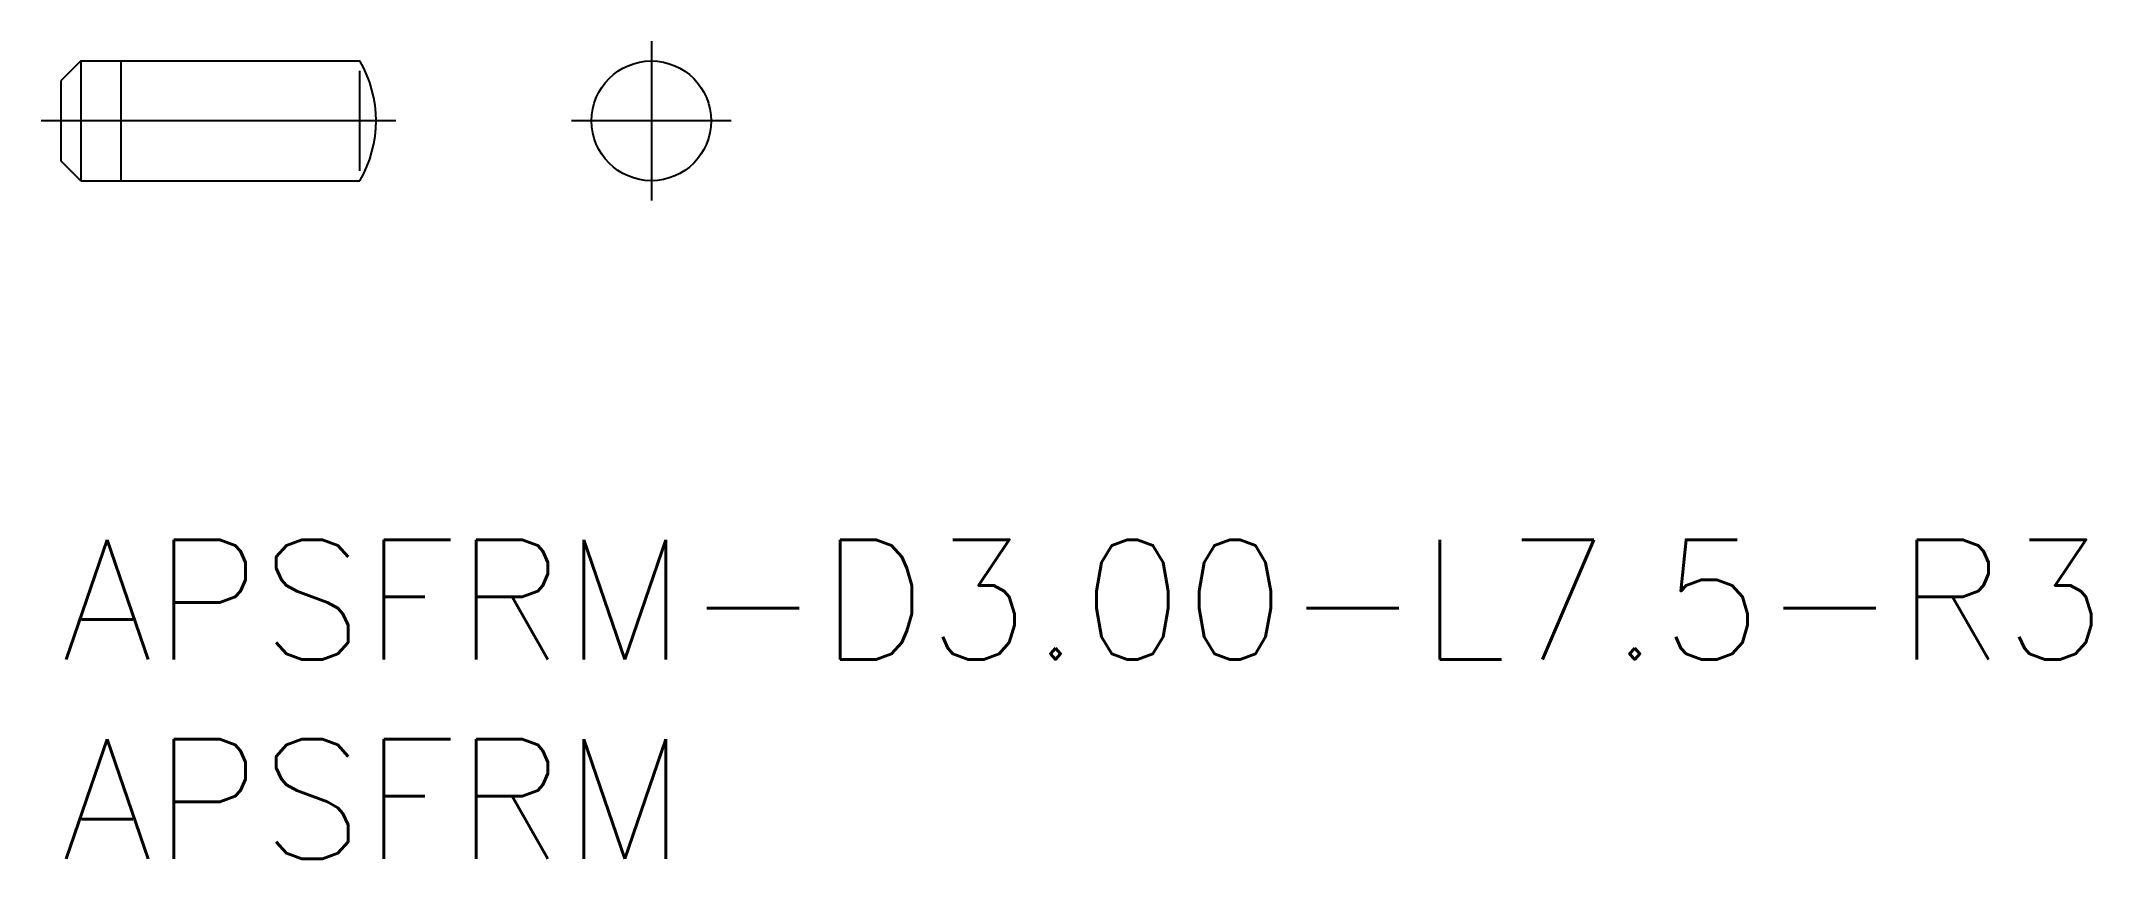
# Model space of a CAD drawing. Extents: x -0.5 to 50.9, y -8.5 to 12.
import ezdxf

# ---------------------------------------------------------------- set-up
doc = ezdxf.new("R2010")
doc.units = 0
doc.header["$LTSCALE"] = 0.5
doc.linetypes.add('CENTER', pattern=[50.8, 31.75, -6.35, 6.35, -6.35])
for name, color, linetype in [('MSM_CENTER', 1, 'CENTER'), ('MSM_CONTINUOUS', 7, 'CONTINUOUS'), ('MSM_NARROW', 5, 'CONTINUOUS'), ('MSM_PART_NUMBER', 7, 'CONTINUOUS')]:
    doc.layers.add(name, color=color, linetype=linetype)
doc.styles.get("Standard").update_dxf_attribs({"font": 'txt.shx', "height": 1, "bigfont": 'bigfont.shx'})

# ---------------------------------------------------------------- blocks, each defined once
blk = doc.blocks.new('*U11')
at = {"layer": 'MSM_PART_NUMBER'}
blk.add_text('APSFRM-D3.00-L7.5-R3', height=3, dxfattribs=at).set_placement((0, -3.5))
blk = doc.blocks.new('*U12')
at = {"layer": 'MSM_PART_NUMBER'}
blk.add_text('APSFRM', height=3, dxfattribs=at).set_placement((0, -8.5))

msp = doc.modelspace()

# ---------------------------------------------------------------- linework, layer by layer
at = {"layer": 'MSM_CENTER'}
for p, q in [((14.809, 12), (14.809, 8)), ((8.402, 10), (-0.5, 10)), ((16.809, 10), (12.809, 10))]:
    msp.add_line(p, q, dxfattribs=at)
at = {"layer": 'MSM_CONTINUOUS'}
for p, q in [((0.5, 11.5), (0, 11)), ((0.5, 11.5), (7.5, 11.5)), ((0.5, 11.5), (0.5, 8.5)), ((0, 11), (0, 9)), ((0.5, 8.5), (0, 9)), ((0.5, 8.5), (7.5, 8.5))]:
    msp.add_line(p, q, dxfattribs=at)
msp.add_circle((14.809, 10), 1.5, dxfattribs=at)
msp.add_arc((4.902, 10), 3, 330, 30, dxfattribs=at)
at = {"layer": 'MSM_NARROW'}
for p, q in [((1.5, 11.5), (1.5, 8.5)), ((7.5, 8.75), (7.5, 11.25))]:
    msp.add_line(p, q, dxfattribs=at)

# ---------------------------------------------------------------- block references
at = {"layer": 'MSM_CONTINUOUS'}
for name in ['*U11', '*U12']:
    msp.add_blockref(name, (0, 0), dxfattribs=at)

doc.saveas('drawing.dxf')
